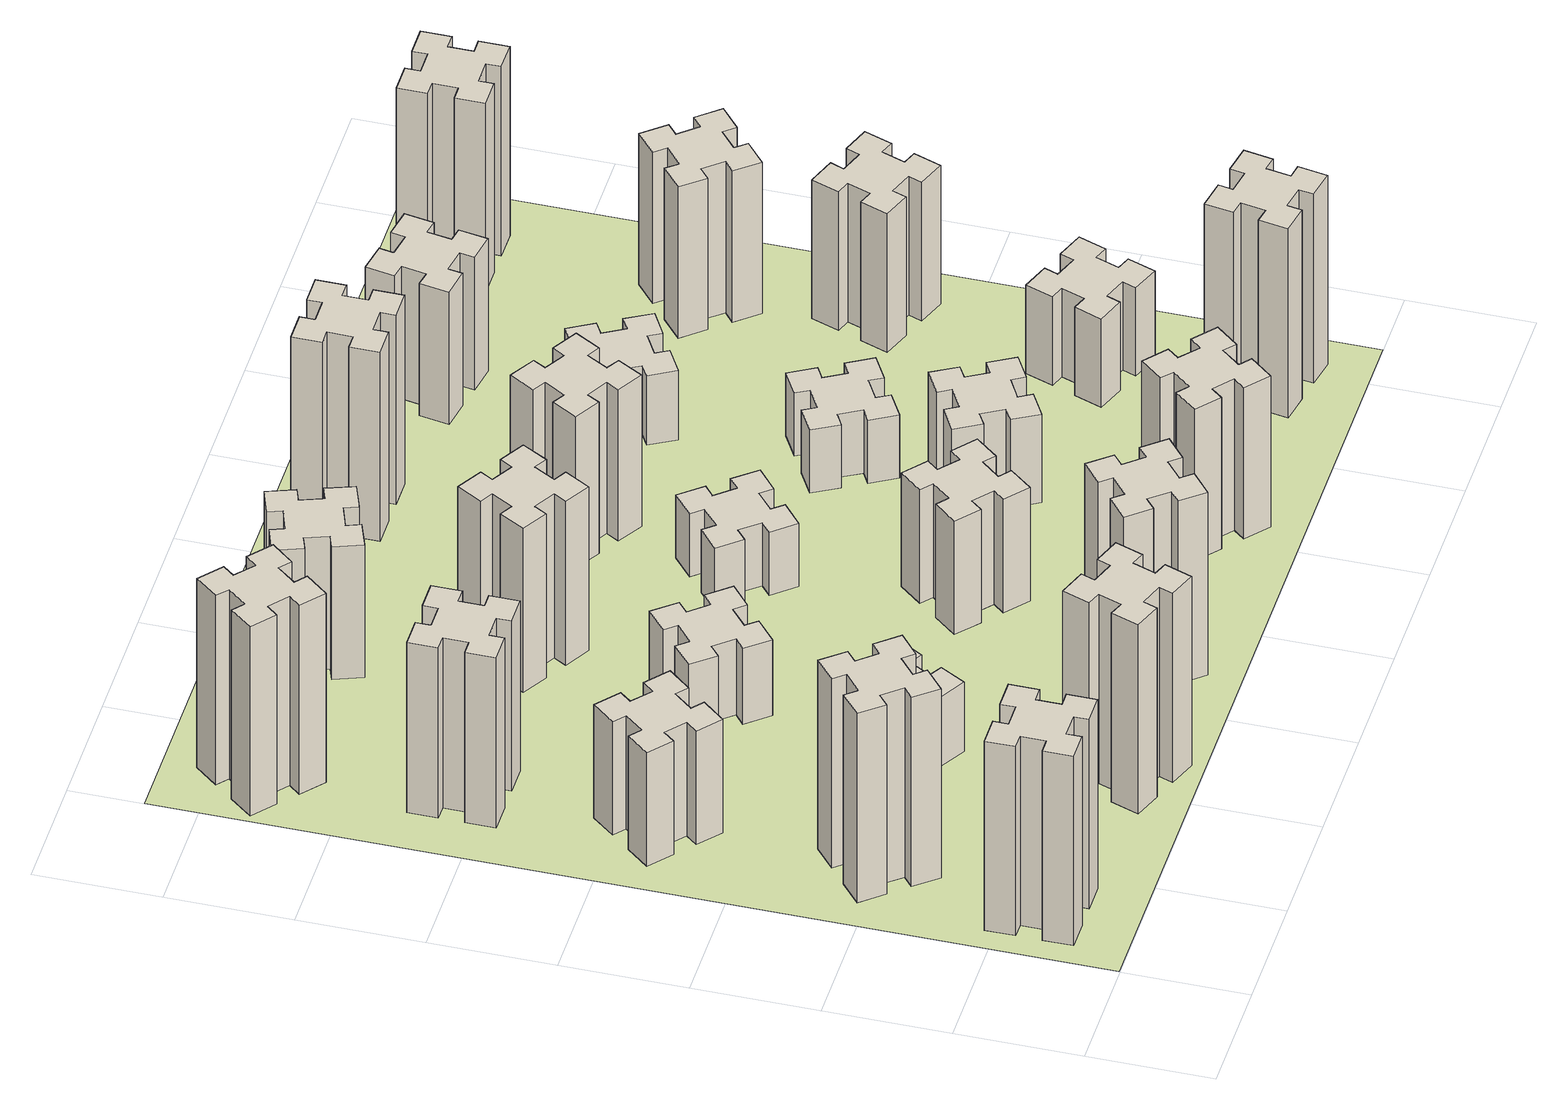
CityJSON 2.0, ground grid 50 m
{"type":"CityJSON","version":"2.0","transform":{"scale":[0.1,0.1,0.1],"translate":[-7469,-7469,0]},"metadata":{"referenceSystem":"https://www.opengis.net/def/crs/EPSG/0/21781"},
"CityObjects":{
"building1":{"type":"Building","attributes":{"class":"1000","function":"1000","usage":"1000","yearOfConstruction":2016,"roofType":"1000","measuredHeight":90,"storeysAboveGround":30,"storeysBelowGround":0},"geometry":[{"type":"Solid","lod":"1","boundaries":[[[[0,1,2,3,4,5,6,7,8,9,10,11,12,13,14,15,16,17,18,19]],[[17,16,20,21]],[[16,15,22,20]],[[15,14,23,22]],[[14,13,24,23]],[[13,12,25,24]],[[12,11,26,25]],[[11,10,27,26]],[[10,9,28,27]],[[9,8,29,28]],[[8,7,30,29]],[[7,6,31,30]],[[6,5,32,31]],[[5,4,33,32]],[[4,3,34,33]],[[3,2,35,34]],[[2,1,36,35]],[[1,0,37,36]],[[0,19,38,37]],[[19,18,39,38]],[[18,17,21,39]],[[24,25,26,27,28,29,30,31,32,33,34,35,36,37,38,39,21,20,22,23]]]]}]},
"building2":{"type":"Building","attributes":{"class":"1000","function":"1000","usage":"1000","yearOfConstruction":2016,"roofType":"1000","measuredHeight":90,"storeysAboveGround":30,"storeysBelowGround":0},"geometry":[{"type":"Solid","lod":"1","boundaries":[[[[40,41,42,43,44,45,46,47,48,49,50,51,52,53,54,55,56,57,58,59]],[[57,56,60,61]],[[56,55,62,60]],[[55,54,63,62]],[[54,53,64,63]],[[53,52,65,64]],[[52,51,66,65]],[[51,50,67,66]],[[50,49,68,67]],[[49,48,69,68]],[[48,47,70,69]],[[47,46,71,70]],[[46,45,72,71]],[[45,44,73,72]],[[44,43,74,73]],[[43,42,75,74]],[[42,41,76,75]],[[41,40,77,76]],[[40,59,78,77]],[[59,58,79,78]],[[58,57,61,79]],[[64,65,66,67,68,69,70,71,72,73,74,75,76,77,78,79,61,60,62,63]]]]}]},
"building3":{"type":"Building","attributes":{"class":"1000","function":"1000","usage":"1000","yearOfConstruction":2016,"roofType":"1000","measuredHeight":54,"storeysAboveGround":30,"storeysBelowGround":0},"geometry":[{"type":"Solid","lod":"1","boundaries":[[[[80,81,82,83,84,85,86,87,88,89,90,91,92,93,94,95,96,97,98,99]],[[97,96,100,101]],[[96,95,102,100]],[[95,94,103,102]],[[94,93,104,103]],[[93,92,105,104]],[[92,91,106,105]],[[91,90,107,106]],[[90,89,108,107]],[[89,88,109,108]],[[88,87,110,109]],[[87,86,111,110]],[[86,85,112,111]],[[85,84,113,112]],[[84,83,114,113]],[[83,82,115,114]],[[82,81,116,115]],[[81,80,117,116]],[[80,99,118,117]],[[99,98,119,118]],[[98,97,101,119]],[[104,105,106,107,108,109,110,111,112,113,114,115,116,117,118,119,101,100,102,103]]]]}]},
"building4":{"type":"Building","attributes":{"class":"1000","function":"1000","usage":"1000","yearOfConstruction":2016,"roofType":"1000","measuredHeight":81,"storeysAboveGround":30,"storeysBelowGround":0},"geometry":[{"type":"Solid","lod":"1","boundaries":[[[[120,121,122,123,124,125,126,127,128,129,130,131,132,133,134,135,136,137,138,139]],[[137,136,140,141]],[[136,135,142,140]],[[135,134,143,142]],[[134,133,144,143]],[[133,132,145,144]],[[132,131,146,145]],[[131,130,147,146]],[[130,129,148,147]],[[129,128,149,148]],[[128,127,150,149]],[[127,126,151,150]],[[126,125,152,151]],[[125,124,153,152]],[[124,123,154,153]],[[123,122,155,154]],[[122,121,156,155]],[[121,120,157,156]],[[120,139,158,157]],[[139,138,159,158]],[[138,137,141,159]],[[144,145,146,147,148,149,150,151,152,153,154,155,156,157,158,159,141,140,142,143]]]]}]},
"building5":{"type":"Building","attributes":{"class":"1000","function":"1000","usage":"1000","yearOfConstruction":2016,"roofType":"1000","measuredHeight":90,"storeysAboveGround":30,"storeysBelowGround":0},"geometry":[{"type":"Solid","lod":"1","boundaries":[[[[160,161,162,163,164,165,166,167,168,169,170,171,172,173,174,175,176,177,178,179]],[[177,176,180,181]],[[176,175,182,180]],[[175,174,183,182]],[[174,173,184,183]],[[173,172,185,184]],[[172,171,186,185]],[[171,170,187,186]],[[170,169,188,187]],[[169,168,189,188]],[[168,167,190,189]],[[167,166,191,190]],[[166,165,192,191]],[[165,164,193,192]],[[164,163,194,193]],[[163,162,195,194]],[[162,161,196,195]],[[161,160,197,196]],[[160,179,198,197]],[[179,178,199,198]],[[178,177,181,199]],[[184,185,186,187,188,189,190,191,192,193,194,195,196,197,198,199,181,180,182,183]]]]}]},
"building6":{"type":"Building","attributes":{"class":"1000","function":"1000","usage":"1000","yearOfConstruction":2016,"roofType":"1000","measuredHeight":90,"storeysAboveGround":30,"storeysBelowGround":0},"geometry":[{"type":"Solid","lod":"1","boundaries":[[[[200,201,202,203,204,205,206,207,208,209,210,211,212,213,214,215,216,217,218,219]],[[217,216,220,221]],[[216,215,222,220]],[[215,214,223,222]],[[214,213,224,223]],[[213,212,225,224]],[[212,211,226,225]],[[211,210,227,226]],[[210,209,228,227]],[[209,208,229,228]],[[208,207,230,229]],[[207,206,231,230]],[[206,205,232,231]],[[205,204,233,232]],[[204,203,234,233]],[[203,202,235,234]],[[202,201,236,235]],[[201,200,237,236]],[[200,219,238,237]],[[219,218,239,238]],[[218,217,221,239]],[[224,225,226,227,228,229,230,231,232,233,234,235,236,237,238,239,221,220,222,223]]]]}]},
"building7":{"type":"Building","attributes":{"class":"1000","function":"1000","usage":"1000","yearOfConstruction":2016,"roofType":"1000","measuredHeight":33,"storeysAboveGround":30,"storeysBelowGround":0},"geometry":[{"type":"Solid","lod":"1","boundaries":[[[[240,241,242,243,244,245,246,247,248,249,250,251,252,253,254,255,256,257,258,259]],[[257,256,260,261]],[[256,255,262,260]],[[255,254,263,262]],[[254,253,264,263]],[[253,252,265,264]],[[252,251,266,265]],[[251,250,267,266]],[[250,249,268,267]],[[249,248,269,268]],[[248,247,270,269]],[[247,246,271,270]],[[246,245,272,271]],[[245,244,273,272]],[[244,243,274,273]],[[243,242,275,274]],[[242,241,276,275]],[[241,240,277,276]],[[240,259,278,277]],[[259,258,279,278]],[[258,257,261,279]],[[264,265,266,267,268,269,270,271,272,273,274,275,276,277,278,279,261,260,262,263]]]]}]},
"building8":{"type":"Building","attributes":{"class":"1000","function":"1000","usage":"1000","yearOfConstruction":2016,"roofType":"1000","measuredHeight":36,"storeysAboveGround":30,"storeysBelowGround":0},"geometry":[{"type":"Solid","lod":"1","boundaries":[[[[280,281,282,283,284,285,286,287,288,289,290,291,292,293,294,295,296,297,298,299]],[[297,296,300,301]],[[296,295,302,300]],[[295,294,303,302]],[[294,293,304,303]],[[293,292,305,304]],[[292,291,306,305]],[[291,290,307,306]],[[290,289,308,307]],[[289,288,309,308]],[[288,287,310,309]],[[287,286,311,310]],[[286,285,312,311]],[[285,284,313,312]],[[284,283,314,313]],[[283,282,315,314]],[[282,281,316,315]],[[281,280,317,316]],[[280,299,318,317]],[[299,298,319,318]],[[298,297,301,319]],[[304,305,306,307,308,309,310,311,312,313,314,315,316,317,318,319,301,300,302,303]]]]}]},
"building9":{"type":"Building","attributes":{"class":"1000","function":"1000","usage":"1000","yearOfConstruction":2016,"roofType":"1000","measuredHeight":87,"storeysAboveGround":30,"storeysBelowGround":0},"geometry":[{"type":"Solid","lod":"1","boundaries":[[[[320,321,322,323,324,325,326,327,328,329,330,331,332,333,334,335,336,337,338,339]],[[337,336,340,341]],[[336,335,342,340]],[[335,334,343,342]],[[334,333,344,343]],[[333,332,345,344]],[[332,331,346,345]],[[331,330,347,346]],[[330,329,348,347]],[[329,328,349,348]],[[328,327,350,349]],[[327,326,351,350]],[[326,325,352,351]],[[325,324,353,352]],[[324,323,354,353]],[[323,322,355,354]],[[322,321,356,355]],[[321,320,357,356]],[[320,339,358,357]],[[339,338,359,358]],[[338,337,341,359]],[[344,345,346,347,348,349,350,351,352,353,354,355,356,357,358,359,341,340,342,343]]]]}]},
"building10":{"type":"Building","attributes":{"class":"1000","function":"1000","usage":"1000","yearOfConstruction":2016,"roofType":"1000","measuredHeight":78,"storeysAboveGround":30,"storeysBelowGround":0},"geometry":[{"type":"Solid","lod":"1","boundaries":[[[[360,361,362,363,364,365,366,367,368,369,370,371,372,373,374,375,376,377,378,379]],[[377,376,380,381]],[[376,375,382,380]],[[375,374,383,382]],[[374,373,384,383]],[[373,372,385,384]],[[372,371,386,385]],[[371,370,387,386]],[[370,369,388,387]],[[369,368,389,388]],[[368,367,390,389]],[[367,366,391,390]],[[366,365,392,391]],[[365,364,393,392]],[[364,363,394,393]],[[363,362,395,394]],[[362,361,396,395]],[[361,360,397,396]],[[360,379,398,397]],[[379,378,399,398]],[[378,377,381,399]],[[384,385,386,387,388,389,390,391,392,393,394,395,396,397,398,399,381,380,382,383]]]]}]},
"building11":{"type":"Building","attributes":{"class":"1000","function":"1000","usage":"1000","yearOfConstruction":2016,"roofType":"1000","measuredHeight":63,"storeysAboveGround":30,"storeysBelowGround":0},"geometry":[{"type":"Solid","lod":"1","boundaries":[[[[400,401,402,403,404,405,406,407,408,409,410,411,412,413,414,415,416,417,418,419]],[[417,416,420,421]],[[416,415,422,420]],[[415,414,423,422]],[[414,413,424,423]],[[413,412,425,424]],[[412,411,426,425]],[[411,410,427,426]],[[410,409,428,427]],[[409,408,429,428]],[[408,407,430,429]],[[407,406,431,430]],[[406,405,432,431]],[[405,404,433,432]],[[404,403,434,433]],[[403,402,435,434]],[[402,401,436,435]],[[401,400,437,436]],[[400,419,438,437]],[[419,418,439,438]],[[418,417,421,439]],[[424,425,426,427,428,429,430,431,432,433,434,435,436,437,438,439,421,420,422,423]]]]}]},
"building12":{"type":"Building","attributes":{"class":"1000","function":"1000","usage":"1000","yearOfConstruction":2016,"roofType":"1000","measuredHeight":54,"storeysAboveGround":30,"storeysBelowGround":0},"geometry":[{"type":"Solid","lod":"1","boundaries":[[[[440,441,442,443,444,445,446,447,448,449,450,451,452,453,454,455,456,457,458,459]],[[457,456,460,461]],[[456,455,462,460]],[[455,454,463,462]],[[454,453,464,463]],[[453,452,465,464]],[[452,451,466,465]],[[451,450,467,466]],[[450,449,468,467]],[[449,448,469,468]],[[448,447,470,469]],[[447,446,471,470]],[[446,445,472,471]],[[445,444,473,472]],[[444,443,474,473]],[[443,442,475,474]],[[442,441,476,475]],[[441,440,477,476]],[[440,459,478,477]],[[459,458,479,478]],[[458,457,461,479]],[[464,465,466,467,468,469,470,471,472,473,474,475,476,477,478,479,461,460,462,463]]]]}]},
"building13":{"type":"Building","attributes":{"class":"1000","function":"1000","usage":"1000","yearOfConstruction":2016,"roofType":"1000","measuredHeight":30,"storeysAboveGround":30,"storeysBelowGround":0},"geometry":[{"type":"Solid","lod":"1","boundaries":[[[[480,481,482,483,484,485,486,487,488,489,490,491,492,493,494,495,496,497,498,499]],[[497,496,500,501]],[[496,495,502,500]],[[495,494,503,502]],[[494,493,504,503]],[[493,492,505,504]],[[492,491,506,505]],[[491,490,507,506]],[[490,489,508,507]],[[489,488,509,508]],[[488,487,510,509]],[[487,486,511,510]],[[486,485,512,511]],[[485,484,513,512]],[[484,483,514,513]],[[483,482,515,514]],[[482,481,516,515]],[[481,480,517,516]],[[480,499,518,517]],[[499,498,519,518]],[[498,497,501,519]],[[504,505,506,507,508,509,510,511,512,513,514,515,516,517,518,519,501,500,502,503]]]]}]},
"building14":{"type":"Building","attributes":{"class":"1000","function":"1000","usage":"1000","yearOfConstruction":2016,"roofType":"1000","measuredHeight":72,"storeysAboveGround":30,"storeysBelowGround":0},"geometry":[{"type":"Solid","lod":"1","boundaries":[[[[520,521,522,523,524,525,526,527,528,529,530,531,532,533,534,535,536,537,538,539]],[[537,536,540,541]],[[536,535,542,540]],[[535,534,543,542]],[[534,533,544,543]],[[533,532,545,544]],[[532,531,546,545]],[[531,530,547,546]],[[530,529,548,547]],[[529,528,549,548]],[[528,527,550,549]],[[527,526,551,550]],[[526,525,552,551]],[[525,524,553,552]],[[524,523,554,553]],[[523,522,555,554]],[[522,521,556,555]],[[521,520,557,556]],[[520,539,558,557]],[[539,538,559,558]],[[538,537,541,559]],[[544,545,546,547,548,549,550,551,552,553,554,555,556,557,558,559,541,540,542,543]]]]}]},
"building15":{"type":"Building","attributes":{"class":"1000","function":"1000","usage":"1000","yearOfConstruction":2016,"roofType":"1000","measuredHeight":72,"storeysAboveGround":30,"storeysBelowGround":0},"geometry":[{"type":"Solid","lod":"1","boundaries":[[[[560,561,562,563,564,565,566,567,568,569,570,571,572,573,574,575,576,577,578,579]],[[577,576,580,581]],[[576,575,582,580]],[[575,574,583,582]],[[574,573,584,583]],[[573,572,585,584]],[[572,571,586,585]],[[571,570,587,586]],[[570,569,588,587]],[[569,568,589,588]],[[568,567,590,589]],[[567,566,591,590]],[[566,565,592,591]],[[565,564,593,592]],[[564,563,594,593]],[[563,562,595,594]],[[562,561,596,595]],[[561,560,597,596]],[[560,579,598,597]],[[579,578,599,598]],[[578,577,581,599]],[[584,585,586,587,588,589,590,591,592,593,594,595,596,597,598,599,581,580,582,583]]]]}]},
"building16":{"type":"Building","attributes":{"class":"1000","function":"1000","usage":"1000","yearOfConstruction":2016,"roofType":"1000","measuredHeight":90,"storeysAboveGround":30,"storeysBelowGround":0},"geometry":[{"type":"Solid","lod":"1","boundaries":[[[[600,601,602,603,604,605,606,607,608,609,610,611,612,613,614,615,616,617,618,619]],[[617,616,620,621]],[[616,615,622,620]],[[615,614,623,622]],[[614,613,624,623]],[[613,612,625,624]],[[612,611,626,625]],[[611,610,627,626]],[[610,609,628,627]],[[609,608,629,628]],[[608,607,630,629]],[[607,606,631,630]],[[606,605,632,631]],[[605,604,633,632]],[[604,603,634,633]],[[603,602,635,634]],[[602,601,636,635]],[[601,600,637,636]],[[600,619,638,637]],[[619,618,639,638]],[[618,617,621,639]],[[624,625,626,627,628,629,630,631,632,633,634,635,636,637,638,639,621,620,622,623]]]]}]},
"building17":{"type":"Building","attributes":{"class":"1000","function":"1000","usage":"1000","yearOfConstruction":2016,"roofType":"1000","measuredHeight":42,"storeysAboveGround":30,"storeysBelowGround":0},"geometry":[{"type":"Solid","lod":"1","boundaries":[[[[640,641,642,643,644,645,646,647,648,649,650,651,652,653,654,655,656,657,658,659]],[[657,656,660,661]],[[656,655,662,660]],[[655,654,663,662]],[[654,653,664,663]],[[653,652,665,664]],[[652,651,666,665]],[[651,650,667,666]],[[650,649,668,667]],[[649,648,669,668]],[[648,647,670,669]],[[647,646,671,670]],[[646,645,672,671]],[[645,644,673,672]],[[644,643,674,673]],[[643,642,675,674]],[[642,641,676,675]],[[641,640,677,676]],[[640,659,678,677]],[[659,658,679,678]],[[658,657,661,679]],[[664,665,666,667,668,669,670,671,672,673,674,675,676,677,678,679,661,660,662,663]]]]}]},
"building18":{"type":"Building","attributes":{"class":"1000","function":"1000","usage":"1000","yearOfConstruction":2016,"roofType":"1000","measuredHeight":30,"storeysAboveGround":30,"storeysBelowGround":0},"geometry":[{"type":"Solid","lod":"1","boundaries":[[[[680,681,682,683,684,685,686,687,688,689,690,691,692,693,694,695,696,697,698,699]],[[697,696,700,701]],[[696,695,702,700]],[[695,694,703,702]],[[694,693,704,703]],[[693,692,705,704]],[[692,691,706,705]],[[691,690,707,706]],[[690,689,708,707]],[[689,688,709,708]],[[688,687,710,709]],[[687,686,711,710]],[[686,685,712,711]],[[685,684,713,712]],[[684,683,714,713]],[[683,682,715,714]],[[682,681,716,715]],[[681,680,717,716]],[[680,699,718,717]],[[699,698,719,718]],[[698,697,701,719]],[[704,705,706,707,708,709,710,711,712,713,714,715,716,717,718,719,701,700,702,703]]]]}]},
"building19":{"type":"Building","attributes":{"class":"1000","function":"1000","usage":"1000","yearOfConstruction":2016,"roofType":"1000","measuredHeight":33,"storeysAboveGround":30,"storeysBelowGround":0},"geometry":[{"type":"Solid","lod":"1","boundaries":[[[[720,721,722,723,724,725,726,727,728,729,730,731,732,733,734,735,736,737,738,739]],[[737,736,740,741]],[[736,735,742,740]],[[735,734,743,742]],[[734,733,744,743]],[[733,732,745,744]],[[732,731,746,745]],[[731,730,747,746]],[[730,729,748,747]],[[729,728,749,748]],[[728,727,750,749]],[[727,726,751,750]],[[726,725,752,751]],[[725,724,753,752]],[[724,723,754,753]],[[723,722,755,754]],[[722,721,756,755]],[[721,720,757,756]],[[720,739,758,757]],[[739,738,759,758]],[[738,737,741,759]],[[744,745,746,747,748,749,750,751,752,753,754,755,756,757,758,759,741,740,742,743]]]]}]},
"building20":{"type":"Building","attributes":{"class":"1000","function":"1000","usage":"1000","yearOfConstruction":2016,"roofType":"1000","measuredHeight":90,"storeysAboveGround":30,"storeysBelowGround":0},"geometry":[{"type":"Solid","lod":"1","boundaries":[[[[760,761,762,763,764,765,766,767,768,769,770,771,772,773,774,775,776,777,778,779]],[[777,776,780,781]],[[776,775,782,780]],[[775,774,783,782]],[[774,773,784,783]],[[773,772,785,784]],[[772,771,786,785]],[[771,770,787,786]],[[770,769,788,787]],[[769,768,789,788]],[[768,767,790,789]],[[767,766,791,790]],[[766,765,792,791]],[[765,764,793,792]],[[764,763,794,793]],[[763,762,795,794]],[[762,761,796,795]],[[761,760,797,796]],[[760,779,798,797]],[[779,778,799,798]],[[778,777,781,799]],[[784,785,786,787,788,789,790,791,792,793,794,795,796,797,798,799,781,780,782,783]]]]}]},
"building21":{"type":"Building","attributes":{"class":"1000","function":"1000","usage":"1000","yearOfConstruction":2016,"roofType":"1000","measuredHeight":63,"storeysAboveGround":30,"storeysBelowGround":0},"geometry":[{"type":"Solid","lod":"1","boundaries":[[[[800,801,802,803,804,805,806,807,808,809,810,811,812,813,814,815,816,817,818,819]],[[817,816,820,821]],[[816,815,822,820]],[[815,814,823,822]],[[814,813,824,823]],[[813,812,825,824]],[[812,811,826,825]],[[811,810,827,826]],[[810,809,828,827]],[[809,808,829,828]],[[808,807,830,829]],[[807,806,831,830]],[[806,805,832,831]],[[805,804,833,832]],[[804,803,834,833]],[[803,802,835,834]],[[802,801,836,835]],[[801,800,837,836]],[[800,819,838,837]],[[819,818,839,838]],[[818,817,821,839]],[[824,825,826,827,828,829,830,831,832,833,834,835,836,837,838,839,821,820,822,823]]]]}]},
"building22":{"type":"Building","attributes":{"class":"1000","function":"1000","usage":"1000","yearOfConstruction":2016,"roofType":"1000","measuredHeight":42,"storeysAboveGround":30,"storeysBelowGround":0},"geometry":[{"type":"Solid","lod":"1","boundaries":[[[[840,841,842,843,844,845,846,847,848,849,850,851,852,853,854,855,856,857,858,859]],[[857,856,860,861]],[[856,855,862,860]],[[855,854,863,862]],[[854,853,864,863]],[[853,852,865,864]],[[852,851,866,865]],[[851,850,867,866]],[[850,849,868,867]],[[849,848,869,868]],[[848,847,870,869]],[[847,846,871,870]],[[846,845,872,871]],[[845,844,873,872]],[[844,843,874,873]],[[843,842,875,874]],[[842,841,876,875]],[[841,840,877,876]],[[840,859,878,877]],[[859,858,879,878]],[[858,857,861,879]],[[864,865,866,867,868,869,870,871,872,873,874,875,876,877,878,879,861,860,862,863]]]]}]},
"building23":{"type":"Building","attributes":{"class":"1000","function":"1000","usage":"1000","yearOfConstruction":2016,"roofType":"1000","measuredHeight":66,"storeysAboveGround":30,"storeysBelowGround":0},"geometry":[{"type":"Solid","lod":"1","boundaries":[[[[880,881,882,883,884,885,886,887,888,889,890,891,892,893,894,895,896,897,898,899]],[[897,896,900,901]],[[896,895,902,900]],[[895,894,903,902]],[[894,893,904,903]],[[893,892,905,904]],[[892,891,906,905]],[[891,890,907,906]],[[890,889,908,907]],[[889,888,909,908]],[[888,887,910,909]],[[887,886,911,910]],[[886,885,912,911]],[[885,884,913,912]],[[884,883,914,913]],[[883,882,915,914]],[[882,881,916,915]],[[881,880,917,916]],[[880,899,918,917]],[[899,898,919,918]],[[898,897,901,919]],[[904,905,906,907,908,909,910,911,912,913,914,915,916,917,918,919,901,900,902,903]]]]}]},
"building24":{"type":"Building","attributes":{"class":"1000","function":"1000","usage":"1000","yearOfConstruction":2016,"roofType":"1000","measuredHeight":72,"storeysAboveGround":30,"storeysBelowGround":0},"geometry":[{"type":"Solid","lod":"1","boundaries":[[[[920,921,922,923,924,925,926,927,928,929,930,931,932,933,934,935,936,937,938,939]],[[937,936,940,941]],[[936,935,942,940]],[[935,934,943,942]],[[934,933,944,943]],[[933,932,945,944]],[[932,931,946,945]],[[931,930,947,946]],[[930,929,948,947]],[[929,928,949,948]],[[928,927,950,949]],[[927,926,951,950]],[[926,925,952,951]],[[925,924,953,952]],[[924,923,954,953]],[[923,922,955,954]],[[922,921,956,955]],[[921,920,957,956]],[[920,939,958,957]],[[939,938,959,958]],[[938,937,941,959]],[[944,945,946,947,948,949,950,951,952,953,954,955,956,957,958,959,941,940,942,943]]]]}]},
"building25":{"type":"Building","attributes":{"class":"1000","function":"1000","usage":"1000","yearOfConstruction":2016,"roofType":"1000","measuredHeight":90,"storeysAboveGround":30,"storeysBelowGround":0},"geometry":[{"type":"Solid","lod":"1","boundaries":[[[[960,961,962,963,964,965,966,967,968,969,970,971,972,973,974,975,976,977,978,979]],[[977,976,980,981]],[[976,975,982,980]],[[975,974,983,982]],[[974,973,984,983]],[[973,972,985,984]],[[972,971,986,985]],[[971,970,987,986]],[[970,969,988,987]],[[969,968,989,988]],[[968,967,990,989]],[[967,966,991,990]],[[966,965,992,991]],[[965,964,993,992]],[[964,963,994,993]],[[963,962,995,994]],[[962,961,996,995]],[[961,960,997,996]],[[960,979,998,997]],[[979,978,999,998]],[[978,977,981,999]],[[984,985,986,987,988,989,990,991,992,993,994,995,996,997,998,999,981,980,982,983]]]]}]},
"landuse1":{"type":"LandUse","attributes":{"name":"plot1","function":"1010"},"geometry":[{"type":"MultiSurface","lod":"1","boundaries":[[[1000,1001,1002,1003]]]}]}
},
"vertices":[
[165,425,0],[165,325,0],[105,325,0],[105,205,0],[225,205,0],[225,265,0],[325,265,0],[325,205,0],[445,205,0],[445,325,0],[385,325,0],[385,425,0],[445,425,0],[445,545,0],[325,545,0],[325,485,0],[225,485,0],[225,545,0],[105,545,0],[105,425,0],[225,485,900],[225,545,900],[325,485,900],[325,545,900],[445,545,900],[445,425,900],[385,425,900],[385,325,900],[445,325,900],[445,205,900],[325,205,900],[325,265,900],[225,265,900],[225,205,900],[105,205,900],[105,325,900],[165,325,900],[165,425,900],[105,425,900],[105,545,900],
[492,1048,0],[427,1124,0],[473,1163,0],[396,1255,0],[304,1178,0],[343,1132,0],[266,1067,0],[228,1113,0],[136,1036,0],[213,944,0],[259,983,0],[323,906,0],[277,868,0],[354,776,0],[446,853,0],[408,899,0],[484,963,0],[523,917,0],[615,994,0],[538,1086,0],[484,963,900],[523,917,900],[408,899,900],[446,853,900],[354,776,900],[277,868,900],[323,906,900],[259,983,900],[213,944,900],[136,1036,900],[228,1113,900],[266,1067,900],[343,1132,900],[304,1178,900],[396,1255,900],[473,1163,900],[427,1124,900],[492,1048,900],[538,1086,900],[615,994,900],
[484,1907,0],[408,1972,0],[446,2018,0],[354,2095,0],[277,2003,0],[323,1964,0],[259,1888,0],[213,1926,0],[136,1834,0],[228,1757,0],[266,1803,0],[343,1739,0],[304,1693,0],[396,1616,0],[473,1708,0],[427,1746,0],[492,1823,0],[538,1784,0],[615,1876,0],[523,1953,0],[492,1823,540],[538,1784,540],[427,1746,540],[473,1708,540],[396,1616,540],[304,1693,540],[343,1739,540],[266,1803,540],[228,1757,540],[136,1834,540],[213,1926,540],[259,1888,540],[323,1964,540],[277,2003,540],[354,2095,540],[446,2018,540],[408,1972,540],[484,1907,540],[523,1953,540],[615,1876,540],
[485,2545,0],[485,2645,0],[545,2645,0],[545,2765,0],[425,2765,0],[425,2705,0],[325,2705,0],[325,2765,0],[205,2765,0],[205,2645,0],[265,2645,0],[265,2545,0],[205,2545,0],[205,2425,0],[325,2425,0],[325,2485,0],[425,2485,0],[425,2425,0],[545,2425,0],[545,2545,0],[425,2485,810],[425,2425,810],[325,2485,810],[325,2425,810],[205,2425,810],[205,2545,810],[265,2545,810],[265,2645,810],[205,2645,810],[205,2765,810],[325,2765,810],[325,2705,810],[425,2705,810],[425,2765,810],[545,2765,810],[545,2645,810],[485,2645,810],[485,2545,810],[545,2545,810],[545,2425,810],
[1029,360,0],[995,266,0],[939,287,0],[897,174,0],[1010,133,0],[1031,189,0],[1125,155,0],[1104,99,0],[1217,57,0],[1258,170,0],[1202,191,0],[1236,285,0],[1292,264,0],[1333,377,0],[1220,418,0],[1200,362,0],[1106,396,0],[1127,452,0],[1014,493,0],[973,380,0],[1106,396,900],[1127,452,900],[1200,362,900],[1220,418,900],[1333,377,900],[1292,264,900],[1236,285,900],[1202,191,900],[1258,170,900],[1217,57,900],[1104,99,900],[1125,155,900],[1031,189,900],[1010,133,900],[897,174,900],[939,287,900],[995,266,900],[1029,360,900],[973,380,900],[1014,493,900],
[384,3387,0],[308,3452,0],[346,3498,0],[254,3575,0],[177,3483,0],[223,3444,0],[159,3368,0],[113,3406,0],[36,3314,0],[128,3237,0],[166,3283,0],[243,3219,0],[204,3173,0],[296,3096,0],[373,3188,0],[327,3226,0],[392,3303,0],[438,3264,0],[515,3356,0],[423,3433,0],[392,3303,900],[438,3264,900],[327,3226,900],[373,3188,900],[296,3096,900],[204,3173,900],[243,3219,900],[166,3283,900],[128,3237,900],[36,3314,900],[113,3406,900],[159,3368,900],[223,3444,900],[177,3483,900],[254,3575,900],[346,3498,900],[308,3452,900],[384,3387,900],[423,3433,900],[515,3356,900],
[1086,1017,0],[1136,1104,0],[1188,1074,0],[1248,1178,0],[1144,1238,0],[1114,1186,0],[1027,1236,0],[1057,1288,0],[953,1348,0],[893,1244,0],[945,1214,0],[895,1127,0],[843,1157,0],[783,1053,0],[887,993,0],[917,1045,0],[1004,995,0],[974,943,0],[1078,883,0],[1138,987,0],[1004,995,330],[974,943,330],[917,1045,330],[887,993,330],[783,1053,330],[843,1157,330],[895,1127,330],[945,1214,330],[893,1244,330],[953,1348,330],[1057,1288,330],[1027,1236,330],[1114,1186,330],[1144,1238,330],[1248,1178,330],[1188,1074,330],[1136,1104,330],[1086,1017,330],[1138,987,330],[1078,883,330],
[1083,1972,0],[1006,1907,0],[968,1953,0],[876,1876,0],[953,1784,0],[999,1823,0],[1063,1746,0],[1017,1708,0],[1094,1616,0],[1186,1693,0],[1148,1739,0],[1224,1803,0],[1263,1757,0],[1355,1834,0],[1278,1926,0],[1232,1888,0],[1167,1964,0],[1213,2003,0],[1136,2095,0],[1044,2018,0],[1167,1964,360],[1213,2003,360],[1232,1888,360],[1278,1926,360],[1355,1834,360],[1263,1757,360],[1224,1803,360],[1148,1739,360],[1186,1693,360],[1094,1616,360],[1017,1708,360],[1063,1746,360],[999,1823,360],[953,1784,360],[876,1876,360],[968,1953,360],[1006,1907,360],[1083,1972,360],[1044,2018,360],[1136,2095,360],
[1639,343,0],[1703,266,0],[1657,228,0],[1734,136,0],[1826,213,0],[1788,259,0],[1864,323,0],[1903,277,0],[1995,354,0],[1918,446,0],[1872,408,0],[1807,484,0],[1853,523,0],[1776,615,0],[1684,538,0],[1723,492,0],[1646,427,0],[1608,473,0],[1516,396,0],[1593,304,0],[1646,427,870],[1608,473,870],[1723,492,870],[1684,538,870],[1776,615,870],[1853,523,870],[1807,484,870],[1872,408,870],[1918,446,870],[1995,354,870],[1903,277,870],[1864,323,870],[1788,259,870],[1826,213,870],[1734,136,870],[1657,228,870],[1703,266,870],[1639,343,870],[1593,304,870],[1516,396,870],
[1117,2525,0],[1204,2475,0],[1174,2423,0],[1278,2363,0],[1338,2467,0],[1286,2497,0],[1336,2584,0],[1388,2554,0],[1448,2658,0],[1344,2718,0],[1314,2666,0],[1227,2716,0],[1257,2768,0],[1153,2828,0],[1093,2724,0],[1145,2694,0],[1095,2607,0],[1043,2637,0],[983,2533,0],[1087,2473,0],[1095,2607,780],[1043,2637,780],[1145,2694,780],[1093,2724,780],[1153,2828,780],[1257,2768,780],[1227,2716,780],[1314,2666,780],[1344,2718,780],[1448,2658,780],[1388,2554,780],[1336,2584,780],[1286,2497,780],[1338,2467,780],[1278,2363,780],[1174,2423,780],[1204,2475,780],[1117,2525,780],[1087,2473,780],[983,2533,780],
[1025,3456,0],[931,3422,0],[910,3478,0],[797,3437,0],[839,3324,0],[895,3345,0],[929,3251,0],[873,3230,0],[914,3117,0],[1027,3159,0],[1006,3215,0],[1100,3249,0],[1120,3193,0],[1233,3234,0],[1192,3347,0],[1136,3326,0],[1102,3420,0],[1158,3440,0],[1117,3553,0],[1004,3512,0],[1102,3420,630],[1158,3440,630],[1136,3326,630],[1192,3347,630],[1233,3234,630],[1120,3193,630],[1100,3249,630],[1006,3215,630],[1027,3159,630],[914,3117,630],[873,3230,630],[929,3251,630],[895,3345,630],[839,3324,630],[797,3437,630],[910,3478,630],[931,3422,630],[1025,3456,630],[1004,3512,630],[1117,3553,630],
[1903,1224,0],[1839,1148,0],[1793,1186,0],[1716,1094,0],[1808,1017,0],[1846,1063,0],[1923,999,0],[1884,953,0],[1976,876,0],[2053,968,0],[2007,1006,0],[2072,1083,0],[2118,1044,0],[2195,1136,0],[2103,1213,0],[2064,1167,0],[1988,1232,0],[2026,1278,0],[1934,1355,0],[1857,1263,0],[1988,1232,540],[2026,1278,540],[2064,1167,540],[2103,1213,540],[2195,1136,540],[2118,1044,540],[2072,1083,540],[2007,1006,540],[2053,968,540],[1976,876,540],[1884,953,540],[1923,999,540],[1846,1063,540],[1808,1017,540],[1716,1094,540],[1793,1186,540],[1839,1148,540],[1903,1224,540],[1857,1263,540],[1934,1355,540],
[1972,1988,0],[1907,2064,0],[1953,2103,0],[1876,2195,0],[1784,2118,0],[1823,2072,0],[1746,2007,0],[1708,2053,0],[1616,1976,0],[1693,1884,0],[1739,1923,0],[1803,1846,0],[1757,1808,0],[1834,1716,0],[1926,1793,0],[1888,1839,0],[1964,1903,0],[2003,1857,0],[2095,1934,0],[2018,2026,0],[1964,1903,300],[2003,1857,300],[1888,1839,300],[1926,1793,300],[1834,1716,300],[1757,1808,300],[1803,1846,300],[1739,1923,300],[1693,1884,300],[1616,1976,300],[1708,2053,300],[1746,2007,300],[1823,2072,300],[1784,2118,300],[1876,2195,300],[1953,2103,300],[1907,2064,300],[1972,1988,300],[2018,2026,300],[2095,1934,300],
[2486,323,0],[2563,259,0],[2524,213,0],[2616,136,0],[2693,228,0],[2647,266,0],[2712,343,0],[2758,304,0],[2835,396,0],[2743,473,0],[2704,427,0],[2628,492,0],[2666,538,0],[2574,615,0],[2497,523,0],[2543,484,0],[2479,408,0],[2433,446,0],[2356,354,0],[2448,277,0],[2479,408,720],[2433,446,720],[2543,484,720],[2497,523,720],[2574,615,720],[2666,538,720],[2628,492,720],[2704,427,720],[2743,473,720],[2835,396,720],[2758,304,720],[2712,343,720],[2647,266,720],[2693,228,720],[2616,136,720],[2524,213,720],[2563,259,720],[2486,323,720],[2448,277,720],[2356,354,720],
[2026,2497,0],[2076,2584,0],[2128,2554,0],[2188,2658,0],[2084,2718,0],[2054,2666,0],[1967,2716,0],[1997,2768,0],[1893,2828,0],[1833,2724,0],[1885,2694,0],[1835,2607,0],[1783,2637,0],[1723,2533,0],[1827,2473,0],[1857,2525,0],[1944,2475,0],[1914,2423,0],[2018,2363,0],[2078,2467,0],[1944,2475,720],[1914,2423,720],[1857,2525,720],[1827,2473,720],[1723,2533,720],[1783,2637,720],[1835,2607,720],[1885,2694,720],[1833,2724,720],[1893,2828,720],[1997,2768,720],[1967,2716,720],[2054,2666,720],[2084,2718,720],[2188,2658,720],[2128,2554,720],[2076,2584,720],[2026,2497,720],[2078,2467,720],[2018,2363,720],
[1965,3385,0],[1965,3485,0],[2025,3485,0],[2025,3605,0],[1905,3605,0],[1905,3545,0],[1805,3545,0],[1805,3605,0],[1685,3605,0],[1685,3485,0],[1745,3485,0],[1745,3385,0],[1685,3385,0],[1685,3265,0],[1805,3265,0],[1805,3325,0],[1905,3325,0],[1905,3265,0],[2025,3265,0],[2025,3385,0],[1905,3325,900],[1905,3265,900],[1805,3325,900],[1805,3265,900],[1685,3265,900],[1685,3385,900],[1745,3385,900],[1745,3485,900],[1685,3485,900],[1685,3605,900],[1805,3605,900],[1805,3545,900],[1905,3545,900],[1905,3605,900],[2025,3605,900],[2025,3485,900],[1965,3485,900],[1965,3385,900],[2025,3385,900],[2025,3265,900],
[2607,1095,0],[2694,1145,0],[2724,1093,0],[2828,1153,0],[2768,1257,0],[2716,1227,0],[2666,1314,0],[2718,1344,0],[2658,1448,0],[2554,1388,0],[2584,1336,0],[2497,1286,0],[2467,1338,0],[2363,1278,0],[2423,1174,0],[2475,1204,0],[2525,1117,0],[2473,1087,0],[2533,983,0],[2637,1043,0],[2525,1117,420],[2473,1087,420],[2475,1204,420],[2423,1174,420],[2363,1278,420],[2467,1338,420],[2497,1286,420],[2584,1336,420],[2554,1388,420],[2658,1448,420],[2718,1344,420],[2666,1314,420],[2716,1227,420],[2768,1257,420],[2828,1153,420],[2724,1093,420],[2694,1145,420],[2607,1095,420],[2637,1043,420],[2533,983,420],
[2475,1744,0],[2525,1657,0],[2473,1627,0],[2533,1523,0],[2637,1583,0],[2607,1635,0],[2694,1685,0],[2724,1633,0],[2828,1693,0],[2768,1797,0],[2716,1767,0],[2666,1854,0],[2718,1884,0],[2658,1988,0],[2554,1928,0],[2584,1876,0],[2497,1826,0],[2467,1878,0],[2363,1818,0],[2423,1714,0],[2497,1826,300],[2467,1878,300],[2584,1876,300],[2554,1928,300],[2658,1988,300],[2718,1884,300],[2666,1854,300],[2716,1767,300],[2768,1797,300],[2828,1693,300],[2724,1633,300],[2694,1685,300],[2607,1635,300],[2637,1583,300],[2533,1523,300],[2473,1627,300],[2525,1657,300],[2475,1744,300],[2423,1714,300],[2363,1818,300],
[2475,2584,0],[2525,2497,0],[2473,2467,0],[2533,2363,0],[2637,2423,0],[2607,2475,0],[2694,2525,0],[2724,2473,0],[2828,2533,0],[2768,2637,0],[2716,2607,0],[2666,2694,0],[2718,2724,0],[2658,2828,0],[2554,2768,0],[2584,2716,0],[2497,2666,0],[2467,2718,0],[2363,2658,0],[2423,2554,0],[2497,2666,330],[2467,2718,330],[2584,2716,330],[2554,2768,330],[2658,2828,330],[2718,2724,330],[2666,2694,330],[2716,2607,330],[2768,2637,330],[2828,2533,330],[2724,2473,330],[2694,2525,330],[2607,2475,330],[2637,2423,330],[2533,2363,330],[2473,2467,330],[2525,2497,330],[2475,2584,330],[2423,2554,330],[2363,2658,330],
[3504,475,0],[3405,492,0],[3416,551,0],[3297,572,0],[3277,454,0],[3336,444,0],[3318,345,0],[3259,356,0],[3238,237,0],[3357,217,0],[3367,276,0],[3465,258,0],[3455,199,0],[3573,178,0],[3594,297,0],[3535,307,0],[3552,405,0],[3611,395,0],[3632,513,0],[3514,534,0],[3552,405,900],[3611,395,900],[3535,307,900],[3594,297,900],[3573,178,900],[3455,199,900],[3465,258,900],[3367,276,900],[3357,217,900],[3238,237,900],[3259,356,900],[3318,345,900],[3336,444,900],[3277,454,900],[3297,572,900],[3416,551,900],[3405,492,900],[3504,475,900],[3514,534,900],[3632,513,900],
[2496,3404,0],[2478,3305,0],[2419,3316,0],[2398,3197,0],[2517,3177,0],[2527,3236,0],[2625,3218,0],[2615,3159,0],[2733,3138,0],[2754,3257,0],[2695,3267,0],[2712,3365,0],[2771,3355,0],[2792,3473,0],[2674,3494,0],[2664,3435,0],[2565,3452,0],[2576,3511,0],[2457,3532,0],[2437,3414,0],[2565,3452,630],[2576,3511,630],[2664,3435,630],[2674,3494,630],[2792,3473,630],[2771,3355,630],[2712,3365,630],[2695,3267,630],[2754,3257,630],[2733,3138,630],[2615,3159,630],[2625,3218,630],[2527,3236,630],[2517,3177,630],[2398,3197,630],[2419,3316,630],[2478,3305,630],[2496,3404,630],[2437,3414,630],[2457,3532,630],
[3251,929,0],[3345,895,0],[3324,839,0],[3437,797,0],[3478,910,0],[3422,931,0],[3456,1025,0],[3512,1004,0],[3553,1117,0],[3440,1158,0],[3420,1102,0],[3326,1136,0],[3347,1192,0],[3234,1233,0],[3193,1120,0],[3249,1100,0],[3215,1006,0],[3159,1027,0],[3117,914,0],[3230,873,0],[3215,1006,420],[3159,1027,420],[3249,1100,420],[3193,1120,420],[3234,1233,420],[3347,1192,420],[3326,1136,420],[3420,1102,420],[3440,1158,420],[3553,1117,420],[3512,1004,420],[3456,1025,420],[3422,931,420],[3478,910,420],[3437,797,420],[3324,839,420],[3345,895,420],[3251,929,420],[3230,873,420],[3117,914,420],
[3520,1942,0],[3426,1976,0],[3447,2032,0],[3334,2073,0],[3293,1960,0],[3349,1940,0],[3315,1846,0],[3259,1867,0],[3217,1754,0],[3330,1713,0],[3351,1769,0],[3445,1735,0],[3424,1679,0],[3537,1637,0],[3578,1750,0],[3522,1771,0],[3556,1865,0],[3612,1844,0],[3653,1957,0],[3540,1998,0],[3556,1865,660],[3612,1844,660],[3522,1771,660],[3578,1750,660],[3537,1637,660],[3424,1679,660],[3445,1735,660],[3351,1769,660],[3330,1713,660],[3217,1754,660],[3259,1867,660],[3315,1846,660],[3349,1940,660],[3293,1960,660],[3334,2073,660],[3447,2032,660],[3426,1976,660],[3520,1942,660],[3540,1998,660],[3653,1957,660],
[3219,2463,0],[3283,2386,0],[3237,2348,0],[3314,2256,0],[3406,2333,0],[3368,2379,0],[3444,2443,0],[3483,2397,0],[3575,2474,0],[3498,2566,0],[3452,2528,0],[3387,2604,0],[3433,2643,0],[3356,2735,0],[3264,2658,0],[3303,2612,0],[3226,2547,0],[3188,2593,0],[3096,2516,0],[3173,2424,0],[3226,2547,720],[3188,2593,720],[3303,2612,720],[3264,2658,720],[3356,2735,720],[3433,2643,720],[3387,2604,720],[3452,2528,720],[3498,2566,720],[3575,2474,720],[3483,2397,720],[3444,2443,720],[3368,2379,720],[3406,2333,720],[3314,2256,720],[3237,2348,720],[3283,2386,720],[3219,2463,720],[3173,2424,720],[3096,2516,720],
[3285,3325,0],[3385,3325,0],[3385,3265,0],[3505,3265,0],[3505,3385,0],[3445,3385,0],[3445,3485,0],[3505,3485,0],[3505,3605,0],[3385,3605,0],[3385,3545,0],[3285,3545,0],[3285,3605,0],[3165,3605,0],[3165,3485,0],[3225,3485,0],[3225,3385,0],[3165,3385,0],[3165,3265,0],[3285,3265,0],[3225,3385,900],[3165,3385,900],[3225,3485,900],[3165,3485,900],[3165,3605,900],[3285,3605,900],[3285,3545,900],[3385,3545,900],[3385,3605,900],[3505,3605,900],[3505,3485,900],[3445,3485,900],[3445,3385,900],[3505,3385,900],[3505,3265,900],[3385,3265,900],[3385,3325,900],[3285,3325,900],[3285,3265,900],[3165,3265,900],
[5,3705,0],[3705,3705,0],[3705,5,0],[5,5,0]
]}
